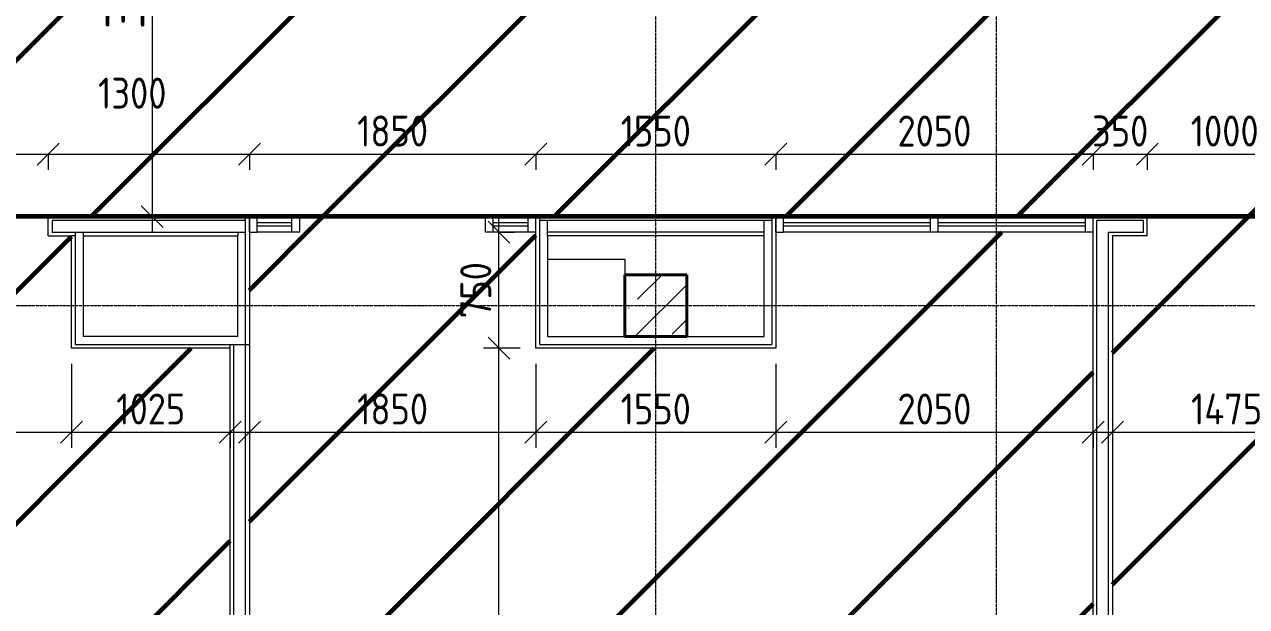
# Model space of a CAD drawing. Header units: millimetres. Extents: x -56773 to 323062, y -262288 to 76460.
# Drawn here: x 37006 to 44900, y -51803 to -48044 of the extents above; entities that cross this region are included whole.
import ezdxf

# ---------------------------------------------------------------- set-up
doc = ezdxf.new("R2010")
doc.units = ezdxf.units.MM
doc.linetypes.add('ADSK_Линия сетки', pattern=[25, 20, -2.5, 0, -2.5])
for name, color, linetype, lineweight in [('1.1)Стяжка керамзит  2 этаж', 5, 'Continuous', 60), ('Витраж', 7, 'Continuous', 9), ('Несущие колонны', 7, 'Continuous', 18), ('Оси', 7, 'Continuous', 9), ('Панели витража', 7, 'Continuous', 9), ('Перекрытие', 7, 'Continuous', 18), ('Размеры', 7, 'Continuous', 9), ('Стены несущие', 7, 'Continuous', 30), ('Стены отделка', 7, 'Continuous', 30), ('Стены штриховка', 7, 'Continuous', 9)]:
    doc.layers.add(name, color=color, linetype=linetype, lineweight=lineweight)
doc.styles.add('GOST Common_2', font='', dxfattribs={"width": 0.9, "height": 250})
doc.styles.add('GOST Common_3', font='', dxfattribs={"width": 0.9, "height": 200})
doc.styles.get('GOST Common_2').set_extended_font_data('GOST Common')
doc.styles.get('GOST Common_3').set_extended_font_data('GOST Common')
doc.dimstyles.new('ADSK_Основной_2_0_1', dxfattribs={"dimscale": 304.8, "dimtxt": 201.142999, "dimasz": 0.463911, "dimexe": 0.328084, "dimexo": 0.328084, "dimgap": 0.164042, "dimtad": 1, "dimdec": 3, "dimrnd": 0.001, "dimdsep": 46, "dimtxsty": 'GOST Common_3', "dimblk1": 'OBLIQUE', "dimblk2": 'OBLIQUE', "dimsah": 1, "dimcen": 0.09, "dimdle": 0.328084, "dimazin": 2, "dimtfac": 1, "dimtdec": 4, "dimtix": 1, "dimtmove": 1, "dimatfit": 3, "dimfxl": 1, "dimtvp": 1, "dimtolj": 1, "dimtzin": 0, "dimlwd": 20, "dimlwe": 20, "dimarcsym": 2})
doc.dimstyles.new('ADSK_Основной_2_0_2', dxfattribs={"dimscale": 304.8, "dimtxt": 201.142999, "dimasz": 0.463911, "dimexe": 0.328084, "dimexo": 0.328084, "dimgap": 0.164042, "dimtad": 1, "dimdec": 3, "dimrnd": 0.001, "dimdsep": 46, "dimtxsty": 'GOST Common_3', "dimblk1": 'OBLIQUE', "dimblk2": 'OBLIQUE', "dimsah": 1, "dimcen": 0.09, "dimdle": 0.328084, "dimazin": 2, "dimtfac": 1, "dimtdec": 4, "dimtix": 1, "dimtmove": 0, "dimatfit": 3, "dimfxl": 1, "dimtvp": 1, "dimtolj": 1, "dimtzin": 0, "dimlwd": 20, "dimlwe": 20, "dimarcsym": 2})
doc.dimstyles.new('ADSK_Основной_2_0_3', dxfattribs={"dimscale": 304.8, "dimtxt": 201.142999, "dimasz": 0.463911, "dimexe": 0.328084, "dimexo": 0.328084, "dimgap": 0.164042, "dimtad": 1, "dimdec": 3, "dimrnd": 0.001, "dimdsep": 46, "dimtxsty": 'GOST Common_2', "dimblk1": 'OBLIQUE', "dimblk2": 'OBLIQUE', "dimsah": 1, "dimcen": 0.09, "dimdle": 0.328084, "dimazin": 2, "dimtfac": 1, "dimtdec": 4, "dimtix": 1, "dimtmove": 0, "dimatfit": 3, "dimfxl": 1, "dimtvp": 1, "dimtolj": 1, "dimtzin": 0, "dimlwd": 20, "dimlwe": 20, "dimarcsym": 2})

# ---------------------------------------------------------------- blocks, each defined once
blk = doc.blocks.new('ADSK_КолоннаЖБ_Прямоугольная - 400x400 мм-1807143-Кладочный план 1-го этажа')
at = {"layer": 'Несущие колонны', "lineweight": 40}
for p, q in [((-200, 200), (200, 200)), ((-200, -200), (-200, 200)), ((200, 200), (200, -200)), ((200, -200), (-200, -200))]:
    blk.add_line(p, q, dxfattribs=at)
blk = doc.blocks.new('Системная панель - ADSK_Cтеклопакет_25 мм-3217350-Кладочный план 1-го этажа')
at = {"layer": 'Панели витража', "lineweight": 18}
for p, q in [((-112.5, 12.5), (112.5, 12.5)), ((-112.5, -12.5), (-112.5, 12.5)), ((112.5, -12.5), (112.5, 12.5)), ((112.5, -12.5), (-112.5, -12.5))]:
    blk.add_line(p, q, dxfattribs=at)
blk = doc.blocks.new('Прямоугольный импост - 50х100 мм-3217347-Кладочный план 1-го этажа')
at = {"layer": 'Витраж'}
for p, q in [((37450, -420), (37225, -420)), ((37450, -520), (37225, -520))]:
    blk.add_line(p, q, dxfattribs=at)
blk = doc.blocks.new('Прямоугольный импост - 50х100 мм-3213553-Кладочный план 1-го этажа')
at = {"layer": 'Витраж', "lineweight": 18}
for p, q in [((0, 50), (-50, 50)), ((-50, 50), (-50, -50)), ((0, 50), (0, -50)), ((-50, -50), (0, -50))]:
    blk.add_line(p, q, dxfattribs=at)
blk = doc.blocks.new('Прямоугольный импост - 50х100 мм-3213554-Кладочный план 1-го этажа')
at = {"layer": 'Витраж', "lineweight": 18}
for p, q in [((0, 50), (-50, 50)), ((-50, 50), (-50, -50)), ((0, 50), (0, -50)), ((-50, -50), (0, -50))]:
    blk.add_line(p, q, dxfattribs=at)
blk = doc.blocks.new('Прямоугольный импост - 50х100 мм-3213551-Кладочный план 1-го этажа')
at = {"layer": 'Витраж', "lineweight": 18}
for p, q in [((25, 50), (-25, 50)), ((-25, 50), (-25, -50)), ((25, 50), (25, -50)), ((-25, -50), (25, -50))]:
    blk.add_line(p, q, dxfattribs=at)
blk = doc.blocks.new('Системная панель - ADSK_Cтеклопакет_25 мм-3220028-Кладочный план 1-го этажа')
at = {"layer": 'Панели витража', "lineweight": 18}
for p, q in [((-475, 12.5), (475, 12.5)), ((-475, -12.5), (-475, 12.5)), ((475, -12.5), (475, 12.5)), ((475, -12.5), (-475, -12.5))]:
    blk.add_line(p, q, dxfattribs=at)
blk = doc.blocks.new('Прямоугольный импост - 50х100 мм-3220025-Кладочный план 1-го этажа')
at = {"layer": 'Витраж'}
for p, q in [((41575, -420), (40625, -420)), ((41575, -520), (40625, -520))]:
    blk.add_line(p, q, dxfattribs=at)
blk = doc.blocks.new('Прямоугольный импост - 50х100 мм-3220027-Кладочный план 1-го этажа')
at = {"layer": 'Витраж'}
for p, q in [((42575, -420), (41625, -420)), ((42575, -520), (41625, -520))]:
    blk.add_line(p, q, dxfattribs=at)
blk = doc.blocks.new('_Oblique')
at = {"color": 0, "linetype": 'ByBlock', "lineweight": -2}
blk.add_line((-0.5, -0.5), (0.5, 0.5), dxfattribs=at)
blk = doc.blocks.new('*D3986')
at = {"layer": 'Defpoints', "color": 0, "transparency": 16777216}
for p in [(36008.9, -48781.9), (37158.9, -48781.9), (37158.9, -48881.9)]:
    blk.add_point(p, dxfattribs=at)
at = {"layer": 'Размеры', "color": 0, "lineweight": 20, "transparency": 16777216}
for p, q in [((35908.9, -48881.9), (37258.9, -48881.9)), ((36008.9, -48881.9), (36008.9, -48981.9)), ((37158.9, -48881.9), (37158.9, -48981.9))]:
    blk.add_line(p, q, dxfattribs=at)
at = {"layer": 'Размеры', "color": 0, "lineweight": 20, "transparency": 16777216, "xscale": 141.4, "yscale": 141.4, "zscale": 141.4, "rotation": 180}
blk.add_blockref('_Oblique', (36008.9, -48881.9), dxfattribs=at)
at = {"layer": 'Размеры', "color": 0, "lineweight": 20, "transparency": 16777216, "xscale": 141.4, "yscale": 141.4, "zscale": 141.4}
blk.add_blockref('_Oblique', (37158.9, -48881.9), dxfattribs=at)
at = {"layer": 'Размеры', "color": 0, "lineweight": 9, "transparency": 16777216, "insert": (36583.9, -48731.9), "char_height": 200, "width": 515.472, "attachment_point": 5, "style": 'GOST Common_3'}
blk.add_mtext('\\A1;1150', dxfattribs=at)
blk = doc.blocks.new('*D3987')
at = {"layer": 'Defpoints', "color": 0, "transparency": 16777216}
for p in [(37158.9, -48781.9), (38458.9, -48781.9), (38458.9, -48881.9)]:
    blk.add_point(p, dxfattribs=at)
at = {"layer": 'Размеры', "color": 0, "lineweight": 20, "transparency": 16777216}
for p, q in [((37058.9, -48881.9), (38558.9, -48881.9)), ((37158.9, -48881.9), (37158.9, -48981.9)), ((38458.9, -48881.9), (38458.9, -48981.9))]:
    blk.add_line(p, q, dxfattribs=at)
at = {"layer": 'Размеры', "color": 0, "lineweight": 20, "transparency": 16777216, "xscale": 141.4, "yscale": 141.4, "zscale": 141.4, "rotation": 180}
blk.add_blockref('_Oblique', (37158.9, -48881.9), dxfattribs=at)
at = {"layer": 'Размеры', "color": 0, "lineweight": 20, "transparency": 16777216, "xscale": 141.4, "yscale": 141.4, "zscale": 141.4}
blk.add_blockref('_Oblique', (38458.9, -48881.9), dxfattribs=at)
at = {"layer": 'Размеры', "color": 0, "lineweight": 9, "transparency": 16777216, "insert": (37481.1, -48387.2), "char_height": 200, "width": 560.473, "attachment_point": 1, "line_spacing_factor": 1.022761, "style": 'GOST Common_3'}
blk.add_mtext('\\A1;1300', dxfattribs=at)
blk = doc.blocks.new('*D3988')
at = {"layer": 'Defpoints', "color": 0, "transparency": 16777216}
for p in [(38458.9, -48781.9), (40308.9, -48781.9), (40308.9, -48881.9)]:
    blk.add_point(p, dxfattribs=at)
at = {"layer": 'Размеры', "color": 0, "lineweight": 20, "transparency": 16777216}
for p, q in [((38358.9, -48881.9), (40408.9, -48881.9)), ((38458.9, -48881.9), (38458.9, -48981.9)), ((40308.9, -48881.9), (40308.9, -48981.9))]:
    blk.add_line(p, q, dxfattribs=at)
at = {"layer": 'Размеры', "color": 0, "lineweight": 20, "transparency": 16777216, "xscale": 141.4, "yscale": 141.4, "zscale": 141.4, "rotation": 180}
blk.add_blockref('_Oblique', (38458.9, -48881.9), dxfattribs=at)
at = {"layer": 'Размеры', "color": 0, "lineweight": 20, "transparency": 16777216, "xscale": 141.4, "yscale": 141.4, "zscale": 141.4}
blk.add_blockref('_Oblique', (40308.9, -48881.9), dxfattribs=at)
at = {"layer": 'Размеры', "color": 0, "lineweight": 9, "transparency": 16777216, "insert": (39383.9, -48731.9), "char_height": 200, "width": 560.473, "attachment_point": 5, "style": 'GOST Common_3'}
blk.add_mtext('\\A1;1850', dxfattribs=at)
blk = doc.blocks.new('*D3989')
at = {"layer": 'Defpoints', "color": 0, "transparency": 16777216}
for p in [(40308.9, -48781.9), (41858.9, -48781.9), (41858.9, -48881.9)]:
    blk.add_point(p, dxfattribs=at)
at = {"layer": 'Размеры', "color": 0, "lineweight": 20, "transparency": 16777216}
for p, q in [((40208.9, -48881.9), (41958.9, -48881.9)), ((40308.9, -48881.9), (40308.9, -48981.9)), ((41858.9, -48881.9), (41858.9, -48981.9))]:
    blk.add_line(p, q, dxfattribs=at)
at = {"layer": 'Размеры', "color": 0, "lineweight": 20, "transparency": 16777216, "xscale": 141.4, "yscale": 141.4, "zscale": 141.4, "rotation": 180}
blk.add_blockref('_Oblique', (40308.9, -48881.9), dxfattribs=at)
at = {"layer": 'Размеры', "color": 0, "lineweight": 20, "transparency": 16777216, "xscale": 141.4, "yscale": 141.4, "zscale": 141.4}
blk.add_blockref('_Oblique', (41858.9, -48881.9), dxfattribs=at)
at = {"layer": 'Размеры', "color": 0, "lineweight": 9, "transparency": 16777216, "insert": (41083.9, -48731.9), "char_height": 200, "width": 560.473, "attachment_point": 5, "style": 'GOST Common_3'}
blk.add_mtext('\\A1;1550', dxfattribs=at)
blk = doc.blocks.new('*D3990')
at = {"layer": 'Defpoints', "color": 0, "transparency": 16777216}
for p in [(41858.9, -48781.9), (43908.9, -48781.9), (43908.9, -48881.9)]:
    blk.add_point(p, dxfattribs=at)
at = {"layer": 'Размеры', "color": 0, "lineweight": 20, "transparency": 16777216}
for p, q in [((41758.9, -48881.9), (44008.9, -48881.9)), ((41858.9, -48881.9), (41858.9, -48981.9)), ((43908.9, -48881.9), (43908.9, -48981.9))]:
    blk.add_line(p, q, dxfattribs=at)
at = {"layer": 'Размеры', "color": 0, "lineweight": 20, "transparency": 16777216, "xscale": 141.4, "yscale": 141.4, "zscale": 141.4, "rotation": 180}
blk.add_blockref('_Oblique', (41858.9, -48881.9), dxfattribs=at)
at = {"layer": 'Размеры', "color": 0, "lineweight": 20, "transparency": 16777216, "xscale": 141.4, "yscale": 141.4, "zscale": 141.4}
blk.add_blockref('_Oblique', (43908.9, -48881.9), dxfattribs=at)
at = {"layer": 'Размеры', "color": 0, "lineweight": 9, "transparency": 16777216, "insert": (42883.9, -48731.9), "char_height": 200, "width": 605.475, "attachment_point": 5, "style": 'GOST Common_3'}
blk.add_mtext('\\A1;2050', dxfattribs=at)
blk = doc.blocks.new('*D3991')
at = {"layer": 'Defpoints', "color": 0, "transparency": 16777216}
for p in [(43908.9, -48781.9), (44258.9, -48781.9), (44258.9, -48881.9)]:
    blk.add_point(p, dxfattribs=at)
at = {"layer": 'Размеры', "color": 0, "lineweight": 20, "transparency": 16777216}
for p, q in [((43908.9, -48881.9), (43767.5, -48881.9)), ((43908.9, -48881.9), (43908.9, -48981.9)), ((43908.9, -48881.9), (44258.9, -48881.9)), ((44258.9, -48881.9), (44258.9, -48981.9)), ((44258.9, -48881.9), (44400.3, -48881.9))]:
    blk.add_line(p, q, dxfattribs=at)
at = {"layer": 'Размеры', "color": 0, "lineweight": 20, "transparency": 16777216, "xscale": 141.4, "yscale": 141.4, "zscale": 141.4}
blk.add_blockref('_Oblique', (43908.9, -48881.9), dxfattribs=at)
at = {"layer": 'Размеры', "color": 0, "lineweight": 20, "transparency": 16777216, "xscale": 141.4, "yscale": 141.4, "zscale": 141.4, "rotation": 180}
blk.add_blockref('_Oblique', (44258.9, -48881.9), dxfattribs=at)
at = {"layer": 'Размеры', "color": 0, "lineweight": 9, "transparency": 16777216, "insert": (44083.9, -48731.9), "char_height": 200, "width": 454.106, "attachment_point": 5, "style": 'GOST Common_3'}
blk.add_mtext('\\A1;350', dxfattribs=at)
blk = doc.blocks.new('*D3992')
at = {"layer": 'Defpoints', "color": 0, "transparency": 16777216}
for p in [(44258.9, -48781.9), (45258.9, -48781.9), (45258.9, -48881.9)]:
    blk.add_point(p, dxfattribs=at)
at = {"layer": 'Размеры', "color": 0, "lineweight": 20, "transparency": 16777216}
for p, q in [((44158.9, -48881.9), (45358.9, -48881.9)), ((44258.9, -48881.9), (44258.9, -48981.9)), ((45258.9, -48881.9), (45258.9, -48981.9))]:
    blk.add_line(p, q, dxfattribs=at)
at = {"layer": 'Размеры', "color": 0, "lineweight": 20, "transparency": 16777216, "xscale": 141.4, "yscale": 141.4, "zscale": 141.4, "rotation": 180}
blk.add_blockref('_Oblique', (44258.9, -48881.9), dxfattribs=at)
at = {"layer": 'Размеры', "color": 0, "lineweight": 20, "transparency": 16777216, "xscale": 141.4, "yscale": 141.4, "zscale": 141.4}
blk.add_blockref('_Oblique', (45258.9, -48881.9), dxfattribs=at)
at = {"layer": 'Размеры', "color": 0, "lineweight": 9, "transparency": 16777216, "insert": (44758.9, -48731.9), "char_height": 200, "width": 560.473, "attachment_point": 5, "style": 'GOST Common_3'}
blk.add_mtext('\\A1;1000', dxfattribs=at)
blk = doc.blocks.new('*D3820')
at = {"layer": 'Defpoints', "color": 0, "transparency": 16777216}
for p in [(35858.9, -50134.7), (37308.9, -50134.7), (37308.9, -50677)]:
    blk.add_point(p, dxfattribs=at)
at = {"layer": 'Размеры', "color": 0, "lineweight": 20, "transparency": 16777216}
for p, q in [((35858.9, -50234.7), (35858.9, -50777)), ((37308.9, -50234.7), (37308.9, -50777)), ((35758.9, -50677), (37408.9, -50677))]:
    blk.add_line(p, q, dxfattribs=at)
at = {"layer": 'Размеры', "color": 0, "lineweight": 20, "transparency": 16777216, "xscale": 141.4, "yscale": 141.4, "zscale": 141.4, "rotation": 180}
blk.add_blockref('_Oblique', (35858.9, -50677), dxfattribs=at)
at = {"layer": 'Размеры', "color": 0, "lineweight": 20, "transparency": 16777216, "xscale": 141.4, "yscale": 141.4, "zscale": 141.4}
blk.add_blockref('_Oblique', (37308.9, -50677), dxfattribs=at)
at = {"layer": 'Размеры', "color": 0, "lineweight": 9, "transparency": 16777216, "insert": (36583.9, -50527), "char_height": 200, "width": 580.928, "attachment_point": 5, "style": 'GOST Common_3'}
blk.add_mtext('\\A1;1450', dxfattribs=at)
blk = doc.blocks.new('*D3821')
at = {"layer": 'Defpoints', "color": 0, "transparency": 16777216}
for p in [(37308.9, -50134.7), (38333.9, -50577.1), (38333.9, -50677)]:
    blk.add_point(p, dxfattribs=at)
at = {"layer": 'Размеры', "color": 0, "lineweight": 20, "transparency": 16777216}
for p, q in [((37308.9, -50234.7), (37308.9, -50777)), ((37208.9, -50677), (38433.9, -50677)), ((38333.9, -50677.1), (38333.9, -50777))]:
    blk.add_line(p, q, dxfattribs=at)
at = {"layer": 'Размеры', "color": 0, "lineweight": 20, "transparency": 16777216, "xscale": 141.4, "yscale": 141.4, "zscale": 141.4, "rotation": 180}
blk.add_blockref('_Oblique', (37308.9, -50677), dxfattribs=at)
at = {"layer": 'Размеры', "color": 0, "lineweight": 20, "transparency": 16777216, "xscale": 141.4, "yscale": 141.4, "zscale": 141.4}
blk.add_blockref('_Oblique', (38333.9, -50677), dxfattribs=at)
at = {"layer": 'Размеры', "color": 0, "lineweight": 9, "transparency": 16777216, "insert": (37821.4, -50527), "char_height": 200, "width": 560.473, "attachment_point": 5, "style": 'GOST Common_3'}
blk.add_mtext('\\A1;1025', dxfattribs=at)
blk = doc.blocks.new('*D3832')
at = {"layer": 'Defpoints', "color": 0, "transparency": 16777216}
for p in [(40308.9, -50134.7), (38458.9, -50577.1), (40308.9, -50677)]:
    blk.add_point(p, dxfattribs=at)
at = {"layer": 'Размеры', "color": 0, "lineweight": 20, "transparency": 16777216}
for p, q in [((40308.9, -50234.7), (40308.9, -50777)), ((38358.9, -50677), (40408.9, -50677)), ((38458.9, -50677.1), (38458.9, -50777))]:
    blk.add_line(p, q, dxfattribs=at)
at = {"layer": 'Размеры', "color": 0, "lineweight": 20, "transparency": 16777216, "xscale": 141.4, "yscale": 141.4, "zscale": 141.4, "rotation": 180}
blk.add_blockref('_Oblique', (38458.9, -50677), dxfattribs=at)
at = {"layer": 'Размеры', "color": 0, "lineweight": 20, "transparency": 16777216, "xscale": 141.4, "yscale": 141.4, "zscale": 141.4}
blk.add_blockref('_Oblique', (40308.9, -50677), dxfattribs=at)
at = {"layer": 'Размеры', "color": 0, "lineweight": 9, "transparency": 16777216, "insert": (39383.9, -50527), "char_height": 200, "width": 560.473, "attachment_point": 5, "style": 'GOST Common_3'}
blk.add_mtext('\\A1;1850', dxfattribs=at)
blk = doc.blocks.new('*D3833')
at = {"layer": 'Defpoints', "color": 0, "transparency": 16777216}
for p in [(40308.9, -50134.7), (41858.9, -50134.7), (41858.9, -50677)]:
    blk.add_point(p, dxfattribs=at)
at = {"layer": 'Размеры', "color": 0, "lineweight": 20, "transparency": 16777216}
for p, q in [((40308.9, -50234.7), (40308.9, -50777)), ((41858.9, -50234.7), (41858.9, -50777)), ((40208.9, -50677), (41958.9, -50677))]:
    blk.add_line(p, q, dxfattribs=at)
at = {"layer": 'Размеры', "color": 0, "lineweight": 20, "transparency": 16777216, "xscale": 141.4, "yscale": 141.4, "zscale": 141.4, "rotation": 180}
blk.add_blockref('_Oblique', (40308.9, -50677), dxfattribs=at)
at = {"layer": 'Размеры', "color": 0, "lineweight": 20, "transparency": 16777216, "xscale": 141.4, "yscale": 141.4, "zscale": 141.4}
blk.add_blockref('_Oblique', (41858.9, -50677), dxfattribs=at)
at = {"layer": 'Размеры', "color": 0, "lineweight": 9, "transparency": 16777216, "insert": (41083.9, -50527), "char_height": 200, "width": 560.473, "attachment_point": 5, "style": 'GOST Common_3'}
blk.add_mtext('\\A1;1550', dxfattribs=at)
blk = doc.blocks.new('*D3834')
at = {"layer": 'Defpoints', "color": 0, "transparency": 16777216}
for p in [(41858.9, -50134.7), (43908.9, -50577.1), (43908.9, -50677)]:
    blk.add_point(p, dxfattribs=at)
at = {"layer": 'Размеры', "color": 0, "lineweight": 20, "transparency": 16777216}
for p, q in [((41858.9, -50234.7), (41858.9, -50777)), ((41758.9, -50677), (44008.9, -50677)), ((43908.9, -50677.1), (43908.9, -50777))]:
    blk.add_line(p, q, dxfattribs=at)
at = {"layer": 'Размеры', "color": 0, "lineweight": 20, "transparency": 16777216, "xscale": 141.4, "yscale": 141.4, "zscale": 141.4, "rotation": 180}
blk.add_blockref('_Oblique', (41858.9, -50677), dxfattribs=at)
at = {"layer": 'Размеры', "color": 0, "lineweight": 20, "transparency": 16777216, "xscale": 141.4, "yscale": 141.4, "zscale": 141.4}
blk.add_blockref('_Oblique', (43908.9, -50677), dxfattribs=at)
at = {"layer": 'Размеры', "color": 0, "lineweight": 9, "transparency": 16777216, "insert": (42883.9, -50527), "char_height": 200, "width": 605.475, "attachment_point": 5, "style": 'GOST Common_3'}
blk.add_mtext('\\A1;2050', dxfattribs=at)
blk = doc.blocks.new('*D3835')
at = {"layer": 'Defpoints', "color": 0, "transparency": 16777216}
for p in [(40071.1, -50134.7), (40308.9, -50134.7), (39971.2, -55809.7)]:
    blk.add_point(p, dxfattribs=at)
at = {"layer": 'Размеры', "color": 0, "lineweight": 20, "transparency": 16777216}
for p, q in [((40071.1, -55909.7), (40071.1, -50034.7)), ((40208.9, -50134.7), (39971.1, -50134.7)), ((40071.2, -55809.7), (40171.1, -55809.7))]:
    blk.add_line(p, q, dxfattribs=at)
at = {"layer": 'Размеры', "color": 0, "lineweight": 20, "transparency": 16777216, "xscale": 141.4, "yscale": 141.4, "zscale": 141.4}
for p, rotation in [((40071.1, -50134.7), 90), ((40071.1, -55809.7), 270)]:
    blk.add_blockref('_Oblique', p, dxfattribs=dict(at, rotation=rotation))
at = {"layer": 'Размеры', "color": 0, "lineweight": 9, "transparency": 16777216, "insert": (39921.1, -52972.2), "char_height": 200, "width": 605.475, "attachment_point": 5, "rotation": 90, "style": 'GOST Common_3'}
blk.add_mtext('\\A1;5675', dxfattribs=at)
blk = doc.blocks.new('*D3836')
at = {"layer": 'Defpoints', "color": 0, "transparency": 16777216}
for p in [(39971.2, -49384.7), (40071.1, -49384.7), (40308.9, -50134.7)]:
    blk.add_point(p, dxfattribs=at)
at = {"layer": 'Размеры', "color": 0, "lineweight": 20, "transparency": 16777216}
for p, q in [((40071.1, -50234.7), (40071.1, -49284.7)), ((40071.2, -49384.7), (40171.1, -49384.7)), ((40208.9, -50134.7), (39971.1, -50134.7))]:
    blk.add_line(p, q, dxfattribs=at)
at = {"layer": 'Размеры', "color": 0, "lineweight": 20, "transparency": 16777216, "xscale": 141.4, "yscale": 141.4, "zscale": 141.4}
for p, rotation in [((40071.1, -49384.7), 90), ((40071.1, -50134.7), 270)]:
    blk.add_blockref('_Oblique', p, dxfattribs=dict(at, rotation=rotation))
at = {"layer": 'Размеры', "color": 0, "lineweight": 9, "transparency": 16777216, "insert": (39921.1, -49759.7), "char_height": 200, "width": 454.106, "attachment_point": 5, "rotation": 90, "style": 'GOST Common_3'}
blk.add_mtext('\\A1;750', dxfattribs=at)
blk = doc.blocks.new('*D3837')
at = {"layer": 'Defpoints', "color": 0, "transparency": 16777216}
for p in [(45508.9, -50134.7), (44033.9, -50577.1), (45508.9, -50677)]:
    blk.add_point(p, dxfattribs=at)
at = {"layer": 'Размеры', "color": 0, "lineweight": 20, "transparency": 16777216}
for p, q in [((45508.9, -50234.7), (45508.9, -50777)), ((43933.9, -50677), (45608.9, -50677)), ((44033.9, -50677.1), (44033.9, -50777))]:
    blk.add_line(p, q, dxfattribs=at)
at = {"layer": 'Размеры', "color": 0, "lineweight": 20, "transparency": 16777216, "xscale": 141.4, "yscale": 141.4, "zscale": 141.4, "rotation": 180}
blk.add_blockref('_Oblique', (44033.9, -50677), dxfattribs=at)
at = {"layer": 'Размеры', "color": 0, "lineweight": 20, "transparency": 16777216, "xscale": 141.4, "yscale": 141.4, "zscale": 141.4}
blk.add_blockref('_Oblique', (45508.9, -50677), dxfattribs=at)
at = {"layer": 'Размеры', "color": 0, "lineweight": 9, "transparency": 16777216, "insert": (44771.4, -50527), "char_height": 200, "width": 580.928, "attachment_point": 5, "style": 'GOST Common_3'}
blk.add_mtext('\\A1;1475', dxfattribs=at)
blk = doc.blocks.new('*D3682')
at = {"layer": 'Defpoints', "color": 0, "transparency": 16777216}
for p in [(38333.9, -46259.7), (37831.3, -49284.7), (37931.3, -49284.7)]:
    blk.add_point(p, dxfattribs=at)
at = {"layer": 'Размеры', "color": 0, "lineweight": 20, "transparency": 16777216}
for p, q in [((37831.3, -46159.7), (37831.3, -49384.7)), ((38233.9, -46259.7), (37731.3, -46259.7)), ((37831.3, -49284.7), (37731.3, -49284.7))]:
    blk.add_line(p, q, dxfattribs=at)
at = {"layer": 'Размеры', "color": 0, "lineweight": 20, "transparency": 16777216, "xscale": 141.4, "yscale": 141.4, "zscale": 141.4}
for p, rotation in [((37831.3, -46259.7), 90), ((37831.3, -49284.7), 270)]:
    blk.add_blockref('_Oblique', p, dxfattribs=dict(at, rotation=rotation))
at = {"layer": 'Размеры', "color": 0, "lineweight": 9, "transparency": 16777216, "insert": (37656.3, -47772.2), "char_height": 250, "width": 605.475, "attachment_point": 5, "rotation": 90, "style": 'GOST Common_2'}
blk.add_mtext('\\A1;3025', dxfattribs=at)

msp = doc.modelspace()

# ---------------------------------------------------------------- hatches: boundary and pattern name
at = {"layer": '1.1)Стяжка керамзит  2 этаж', "transparency": 33554687}
h = msp.add_hatch(dxfattribs=at)
h.set_pattern_fill('ANSI31', color=5, scale=333)
h.paths.add_polyline_path([(51691.5932, -46259.6624), (50633.9343, -46259.6624), (50608.9343, -46259.6624), (50608.9343, -46034.6624), (47083.9343, -46034.6624), (47083.9343, -46259.6624), (42433.9343, -46259.6624), (42433.9343, -46134.6624), (43008.9343, -46134.6624), (43008.9343, -46034.6624), (41308.9343, -46034.6624), (41308.9343, -46134.6624), (41533.9343, -46134.6624), (41533.9343, -46259.6624), (38208.9343, -46259.6624), (38208.9343, -46034.6624), (29283.9343, -46034.6624), (29283.9343, -46634.6624), (29158.9343, -46634.6624), (29158.9343, -46034.6624), (-2491.0657, -46034.6624), (-2491.0657, -49284.6624), (29158.9343, -49284.6624), (29158.9343, -48684.6624), (29283.9343, -48684.6624), (29283.9343, -49284.6624), (51691.5932, -49284.6624)])
h = msp.add_hatch(dxfattribs=at)
h.set_pattern_fill('ANSI31', color=5, scale=333)
h.paths.add_polyline_path([(38333.9343, -50134.6624), (37308.9343, -50134.6624), (37308.9343, -49409.6624), (37158.9343, -49409.6624), (37158.9343, -49284.6624), (36008.9343, -49284.6624), (36008.9343, -49409.6624), (35858.9343, -49409.6624), (35858.9343, -50134.6624), (32033.9343, -50134.6624), (32033.9343, -51884.6624), (32083.9343, -51884.6624), (33208.9343, -51884.6624), (33258.9343, -51884.6624), (34808.9343, -51884.6624), (34858.9343, -51884.6624), (36058.9343, -51884.6624), (36108.9343, -51884.6624), (36858.9343, -51884.6624), (36908.9343, -51884.6624), (36908.9343, -51984.6624), (36858.9343, -51984.6624), (36108.9343, -51984.6624), (36058.9343, -51984.6624), (34858.9343, -51984.6624), (34808.9343, -51984.6624), (33258.9343, -51984.6624), (33208.9343, -51984.6624), (32083.9343, -51984.6624), (32033.9343, -51984.6624), (32033.9343, -55809.6624), (32683.9343, -55809.6624), (34283.9343, -55809.6624), (34383.9343, -55809.6624), (34383.9343, -55584.6624), (35783.9343, -55584.6624), (35783.9343, -55809.6624), (35883.9343, -55809.6624), (37483.9343, -55809.6624), (38333.9343, -55809.6624), (38333.9343, -51984.6624), (38283.9343, -51984.6624), (37908.9343, -51984.6624), (37858.9343, -51984.6624), (37858.9343, -51884.6624), (37908.9343, -51884.6624), (38283.9343, -51884.6624), (38333.9343, -51884.6624)])
h = msp.add_hatch(dxfattribs=at)
h.set_pattern_fill('ANSI31', color=5, scale=333)
h.paths.add_polyline_path([(43908.9343, -49384.6624), (43858.9343, -49384.6624), (42908.9343, -49384.6624), (42858.9343, -49384.6624), (41908.9343, -49384.6624), (41858.9343, -49384.6624), (41858.9343, -50134.6624), (40308.9343, -50134.6624), (40308.9343, -49384.6624), (40258.9343, -49384.6624), (40033.9343, -49384.6624), (39983.9343, -49384.6624), (39983.9343, -49284.6624), (38783.9343, -49284.6624), (38783.9343, -49384.6624), (38733.9343, -49384.6624), (38508.9343, -49384.6624), (38458.9343, -49384.6624), (38458.9343, -50109.6624), (38458.9343, -55809.6624), (38683.9343, -55809.6624), (40283.9343, -55809.6624), (40883.9343, -55809.6624), (40883.9343, -55659.6624), (41283.9343, -55659.6624), (41283.9343, -55809.6624), (41883.9343, -55809.6624), (43483.9343, -55809.6624), (43908.9343, -55809.6624)])
h = msp.add_hatch(dxfattribs=at)
h.set_pattern_fill('ANSI31', color=5, scale=333)
h.paths.add_polyline_path([(46758.9343, -50134.6624), (45508.9343, -50134.6624), (45508.9343, -49409.6624), (45258.9343, -49409.6624), (45258.9343, -49284.6624), (44258.9343, -49284.6624), (44258.9343, -49409.6624), (44033.9343, -49409.6624), (44033.9343, -55809.6624), (44683.9343, -55809.6624), (46283.9343, -55809.6624), (46758.9343, -55809.6624)])
at = {"layer": 'Несущие колонны', "lineweight": 9}
h = msp.add_hatch(dxfattribs=at)
h.set_pattern_fill('FP_3', color=256, style=0, pattern_type=2)
h.set_pattern_definition([(45, (1283.93, -48864.63), (-224.5064, 224.5064), []), (45, (1508.44, -48864.63), (-224.5064, 224.5064), [396.875, -79.375, 3.353, -76.022])])
h.paths.add_polyline_path([(40883.9343, -50059.6624), (41283.9343, -50059.6624), (41283.9343, -49659.6624), (40883.9343, -49659.6624)])

# ---------------------------------------------------------------- linework, layer by layer
at = {"layer": '1.1)Стяжка керамзит  2 этаж'}
msp.add_lwpolyline([(51691.5932, -49284.6624), (-2491.0657, -49284.6624), (-2491.0657, -46034.6624), (51691.5932, -46034.6624)], close=True, dxfattribs=at)
at = {"layer": 'Несущие колонны', "lineweight": 9}
for p, q in [((41283.9343, -49659.6624), (40883.9343, -49659.6624)), ((40883.9343, -50059.6624), (40883.9343, -49659.6624)), ((41283.9343, -49659.6624), (41283.9343, -50059.6624)), ((41283.9343, -50059.6624), (40883.9343, -50059.6624))]:
    msp.add_line(p, q, dxfattribs=at)
at = {"layer": 'Оси', "linetype": 'ADSK_Линия сетки', "lineweight": 5}
for p, q in [((41083.9343, -59838.5137), (41083.9343, -38837.1863)), ((43283.9343, -59838.5137), (43283.9343, -38837.1863)), ((63681.4538, -49859.6624), (-23956.1623, -49859.6624))]:
    msp.add_line(p, q, dxfattribs=at)
at = {"layer": 'Перекрытие'}
for p, q in [((40383.9343, -49559.6624), (40883.9343, -49559.6624)), ((40883.9343, -49559.6624), (40883.9343, -49659.6624))]:
    msp.add_line(p, q, dxfattribs=at)
at = {"layer": 'Стены несущие', "lineweight": 9}
for p, q in [((38433.9343, -49284.6624), (37158.9343, -49284.6624)), ((37158.9343, -49409.6624), (37158.9343, -49284.6624)), ((40333.9343, -49284.6624), (41833.9343, -49284.6624)), ((43908.9343, -55809.6624), (43908.9343, -49284.6624)), ((44258.9343, -49284.6624), (43908.9343, -49284.6624)), ((44258.9343, -49409.6624), (44258.9343, -49284.6624)), ((37158.9343, -49409.6624), (37308.9343, -49409.6624)), ((37383.9343, -49409.6624), (38383.9343, -49409.6624)), ((37383.9343, -49409.6624), (37383.9343, -50059.6624)), ((38383.9343, -50059.6624), (38383.9343, -49409.6624)), ((40383.9343, -49409.6624), (40383.9343, -50059.6624)), ((41783.9343, -49409.6624), (40383.9343, -49409.6624)), ((41783.9343, -50059.6624), (41783.9343, -49409.6624)), ((44033.9343, -49409.6624), (44033.9343, -55809.6624)), ((44258.9343, -49409.6624), (44033.9343, -49409.6624)), ((38383.9343, -50059.6624), (37383.9343, -50059.6624)), ((38458.9343, -50109.6624), (38458.9343, -55809.6624)), ((40383.9343, -50059.6624), (41783.9343, -50059.6624)), ((38333.9343, -55809.6624), (38333.9343, -50134.6624))]:
    msp.add_line(p, q, dxfattribs=at)
at = {"layer": 'Стены отделка', "lineweight": 18}
for p, q in [((38458.9343, -49284.6624), (38433.9343, -49284.6624)), ((38458.9343, -49284.6624), (38458.9343, -50109.6624)), ((40308.9343, -50134.6624), (40308.9343, -49284.6624)), ((40308.9343, -49284.6624), (40333.9343, -49284.6624)), ((41833.9343, -49284.6624), (41858.9343, -49284.6624)), ((41858.9343, -49284.6624), (41858.9343, -50134.6624)), ((37308.9343, -50134.6624), (37308.9343, -49409.6624)), ((38333.9343, -50134.6624), (37308.9343, -50134.6624)), ((41858.9343, -50134.6624), (40308.9343, -50134.6624))]:
    msp.add_line(p, q, dxfattribs=at)
at = {"layer": 'Стены штриховка', "lineweight": 9}
for p, q in [((38433.9343, -49309.6624), (37183.9343, -49309.6624)), ((37183.9343, -49309.6624), (37183.9343, -49384.6624)), ((38433.9343, -55809.6624), (38433.9343, -49284.6624)), ((40333.9343, -50109.6624), (40333.9343, -49284.6624)), ((41833.9343, -49309.6624), (40333.9343, -49309.6624)), ((40383.9343, -49409.6624), (40383.9343, -49309.6624)), ((41783.9343, -49409.6624), (41783.9343, -49309.6624)), ((41833.9343, -49284.6624), (41833.9343, -50109.6624)), ((43933.9343, -55809.6624), (43933.9343, -49309.6624)), ((44233.9343, -49309.6624), (43933.9343, -49309.6624)), ((44233.9343, -49384.6624), (44233.9343, -49309.6624)), ((37183.9343, -49384.6624), (38433.9343, -49384.6624)), ((37333.9343, -49409.6624), (37308.9343, -49409.6624)), ((37333.9343, -49384.6624), (37333.9343, -50109.6624)), ((37383.9343, -49384.6624), (37383.9343, -49409.6624)), ((38383.9343, -49384.6624), (38383.9343, -49409.6624)), ((41783.9343, -49384.6624), (40383.9343, -49384.6624)), ((44008.9343, -55809.6624), (44008.9343, -49384.6624)), ((44008.9343, -49384.6624), (44233.9343, -49384.6624)), ((37333.9343, -50109.6624), (38458.9343, -50109.6624)), ((38333.9343, -50134.6624), (38333.9343, -50109.6624)), ((38358.9343, -55809.6624), (38358.9343, -50109.6624)), ((40333.9343, -50109.6624), (41833.9343, -50109.6624))]:
    msp.add_line(p, q, dxfattribs=at)

# ---------------------------------------------------------------- block references
at = {"layer": 'Витраж', "rotation": 180}
for p in [(38458.9343, -49334.6624), (41858.9343, -49334.6624)]:
    msp.add_blockref('Прямоугольный импост - 50х100 мм-3213554-Кладочный план 1-го этажа', p, dxfattribs=at)
at = {"layer": 'Витраж'}
for name, p in [('Прямоугольный импост - 50х100 мм-3217347-Кладочный план 1-го этажа', (1283.9343, -48864.6314)), ('Прямоугольный импост - 50х100 мм-3217347-Кладочный план 1-го этажа', (2808.9343, -48864.6314)), ('Прямоугольный импост - 50х100 мм-3220025-Кладочный план 1-го этажа', (1283.9343, -48864.6314)), ('Прямоугольный импост - 50х100 мм-3220027-Кладочный план 1-го этажа', (1283.9343, -48864.6314))]:
    msp.add_blockref(name, p, dxfattribs=at)
at = {"layer": 'Витраж', "lineweight": 18, "extrusion": (0, 0, -1), "rotation": 180}
for name, p in [('Прямоугольный импост - 50х100 мм-3213551-Кладочный план 1-го этажа', (-38758.9343, -49334.6624)), ('Прямоугольный импост - 50х100 мм-3213551-Кладочный план 1-го этажа', (-40008.9343, -49334.6624)), ('Прямоугольный импост - 50х100 мм-3213553-Кладочный план 1-го этажа', (-40308.9343, -49334.6624)), ('Прямоугольный импост - 50х100 мм-3213551-Кладочный план 1-го этажа', (-42883.9343, -49334.6624)), ('Прямоугольный импост - 50х100 мм-3213553-Кладочный план 1-го этажа', (-43908.9343, -49334.6624))]:
    msp.add_blockref(name, p, dxfattribs=at)
at = {"layer": 'Несущие колонны', "lineweight": 40, "rotation": 89.9999999999999}
msp.add_blockref('ADSK_КолоннаЖБ_Прямоугольная - 400x400 мм-1807143-Кладочный план 1-го этажа', (41083.9343, -49859.6624), dxfattribs=at)
at = {"layer": 'Панели витража', "lineweight": 18}
for name, p in [('Системная панель - ADSK_Cтеклопакет_25 мм-3217350-Кладочный план 1-го этажа', (38621.4343, -49334.6624)), ('Системная панель - ADSK_Cтеклопакет_25 мм-3217350-Кладочный план 1-го этажа', (40146.4343, -49334.6624)), ('Системная панель - ADSK_Cтеклопакет_25 мм-3220028-Кладочный план 1-го этажа', (42383.9343, -49334.6624)), ('Системная панель - ADSK_Cтеклопакет_25 мм-3220028-Кладочный план 1-го этажа', (43383.9343, -49334.6624))]:
    msp.add_blockref(name, p, dxfattribs=at)

# ---------------------------------------------------------------- dimensions: what is measured, and where the dimension line sits
at = {"layer": 'Размеры', "lineweight": 9}
for base, p1, p2, dimstyle, override, picture, middle in [((37831.2657, -49284.6624), (38333.9343, -46259.6624), (37931.2506, -49284.6624), 'ADSK_Основной_2_0_3', {"dimpost": '<>', "dimfxl": 3051.68464}, '*D3682', (37656.2657, -47772.1624)), ((40071.1463, -49384.6624), (40308.9343, -50134.6624), (39971.1614, -49384.6624), 'ADSK_Основной_2_0_2', {"dimpost": '<>', "dimfxl": 822.551244}, '*D3836', (39921.1463, -49759.6624)), ((40071.1463, -50134.6624), (39971.1614, -55809.6624), (40308.9343, -50134.6624), 'ADSK_Основной_2_0_2', {"dimpost": '<>', "dimfxl": 5685.043144}, '*D3835', (39921.1463, -52972.1624))]:
    dim = msp.add_linear_dim(base=base, p1=p1, p2=p2, angle=90, dimstyle=dimstyle, override=override, dxfattribs=at)
    dim.commit()
    dim.dimension.update_dxf_attribs({"geometry": picture, "text_midpoint": middle})
dim = msp.add_linear_dim(base=(38458.9343, -48881.9029), p1=(37158.9343, -48781.918), p2=(38458.9343, -48781.918), dimstyle='ADSK_Основной_2_0_1', override={"dimpost": '<>', "dimfxl": 1300}, dxfattribs=at)
dim.commit()
dim.dimension.update_dxf_attribs({"geometry": '*D3987', "text_midpoint": (37761.3206, -48703.8706), "dimtype": 160})
for base, p1, p2, override, picture, middle in [((37158.9343, -48881.9029), (36008.9343, -48781.918), (37158.9343, -48781.918), {"dimpost": '<>', "dimfxl": 1150}, '*D3986', (36583.9343, -48731.9029)), ((40308.9343, -48881.9029), (38458.9343, -48781.918), (40308.9343, -48781.918), {"dimpost": '<>', "dimfxl": 1850}, '*D3988', (39383.9343, -48731.9029)), ((41858.9343, -48881.9029), (40308.9343, -48781.918), (41858.9343, -48781.918), {"dimpost": '<>', "dimfxl": 1550}, '*D3989', (41083.9343, -48731.9029)), ((43908.9343, -48881.9029), (41858.9343, -48781.918), (43908.9343, -48781.918), {"dimpost": '<>', "dimfxl": 2050}, '*D3990', (42883.9343, -48731.9029)), ((44258.9343, -48881.9029), (43908.9343, -48781.918), (44258.9343, -48781.918), {"dimpost": '<>', "dimfxl": 350}, '*D3991', (44083.9343, -48731.9029)), ((45258.9343, -48881.9029), (44258.9343, -48781.918), (45258.9343, -48781.918), {"dimpost": '<>', "dimfxl": 1000}, '*D3992', (44758.9343, -48731.9029)), ((37308.9343, -50677.0494), (35858.9343, -50134.6624), (37308.9343, -50134.6624), {"dimpost": '<>', "dimfxl": 1450}, '*D3820', (36583.9343, -50527.0494)), ((38333.9343, -50677.0494), (37308.9343, -50134.6624), (38333.9343, -50577.0645), {"dimpost": '<>', "dimfxl": 1116.398067}, '*D3821', (37821.4343, -50527.0494)), ((40308.9343, -50677.0494), (38458.9343, -50577.0645), (40308.9343, -50134.6624), {"dimpost": '<>', "dimfxl": 1902.161834}, '*D3832', (39383.9343, -50527.0494)), ((41858.9343, -50677.0494), (40308.9343, -50134.6624), (41858.9343, -50134.6624), {"dimpost": '<>', "dimfxl": 1550}, '*D3833', (41083.9343, -50527.0494)), ((43908.9343, -50677.0494), (41858.9343, -50134.6624), (43908.9343, -50577.0645), {"dimpost": '<>', "dimfxl": 2097.193278}, '*D3834', (42883.9343, -50527.0494)), ((45508.9343, -50677.0494), (44033.9343, -50577.0645), (45508.9343, -50134.6624), {"dimpost": '<>', "dimfxl": 1539.91709}, '*D3837', (44771.4343, -50527.0494))]:
    dim = msp.add_linear_dim(base=base, p1=p1, p2=p2, dimstyle='ADSK_Основной_2_0_2', override=override, dxfattribs=at)
    dim.commit()
    dim.dimension.update_dxf_attribs({"geometry": picture, "text_midpoint": middle})

doc.saveas('drawing.dxf')
